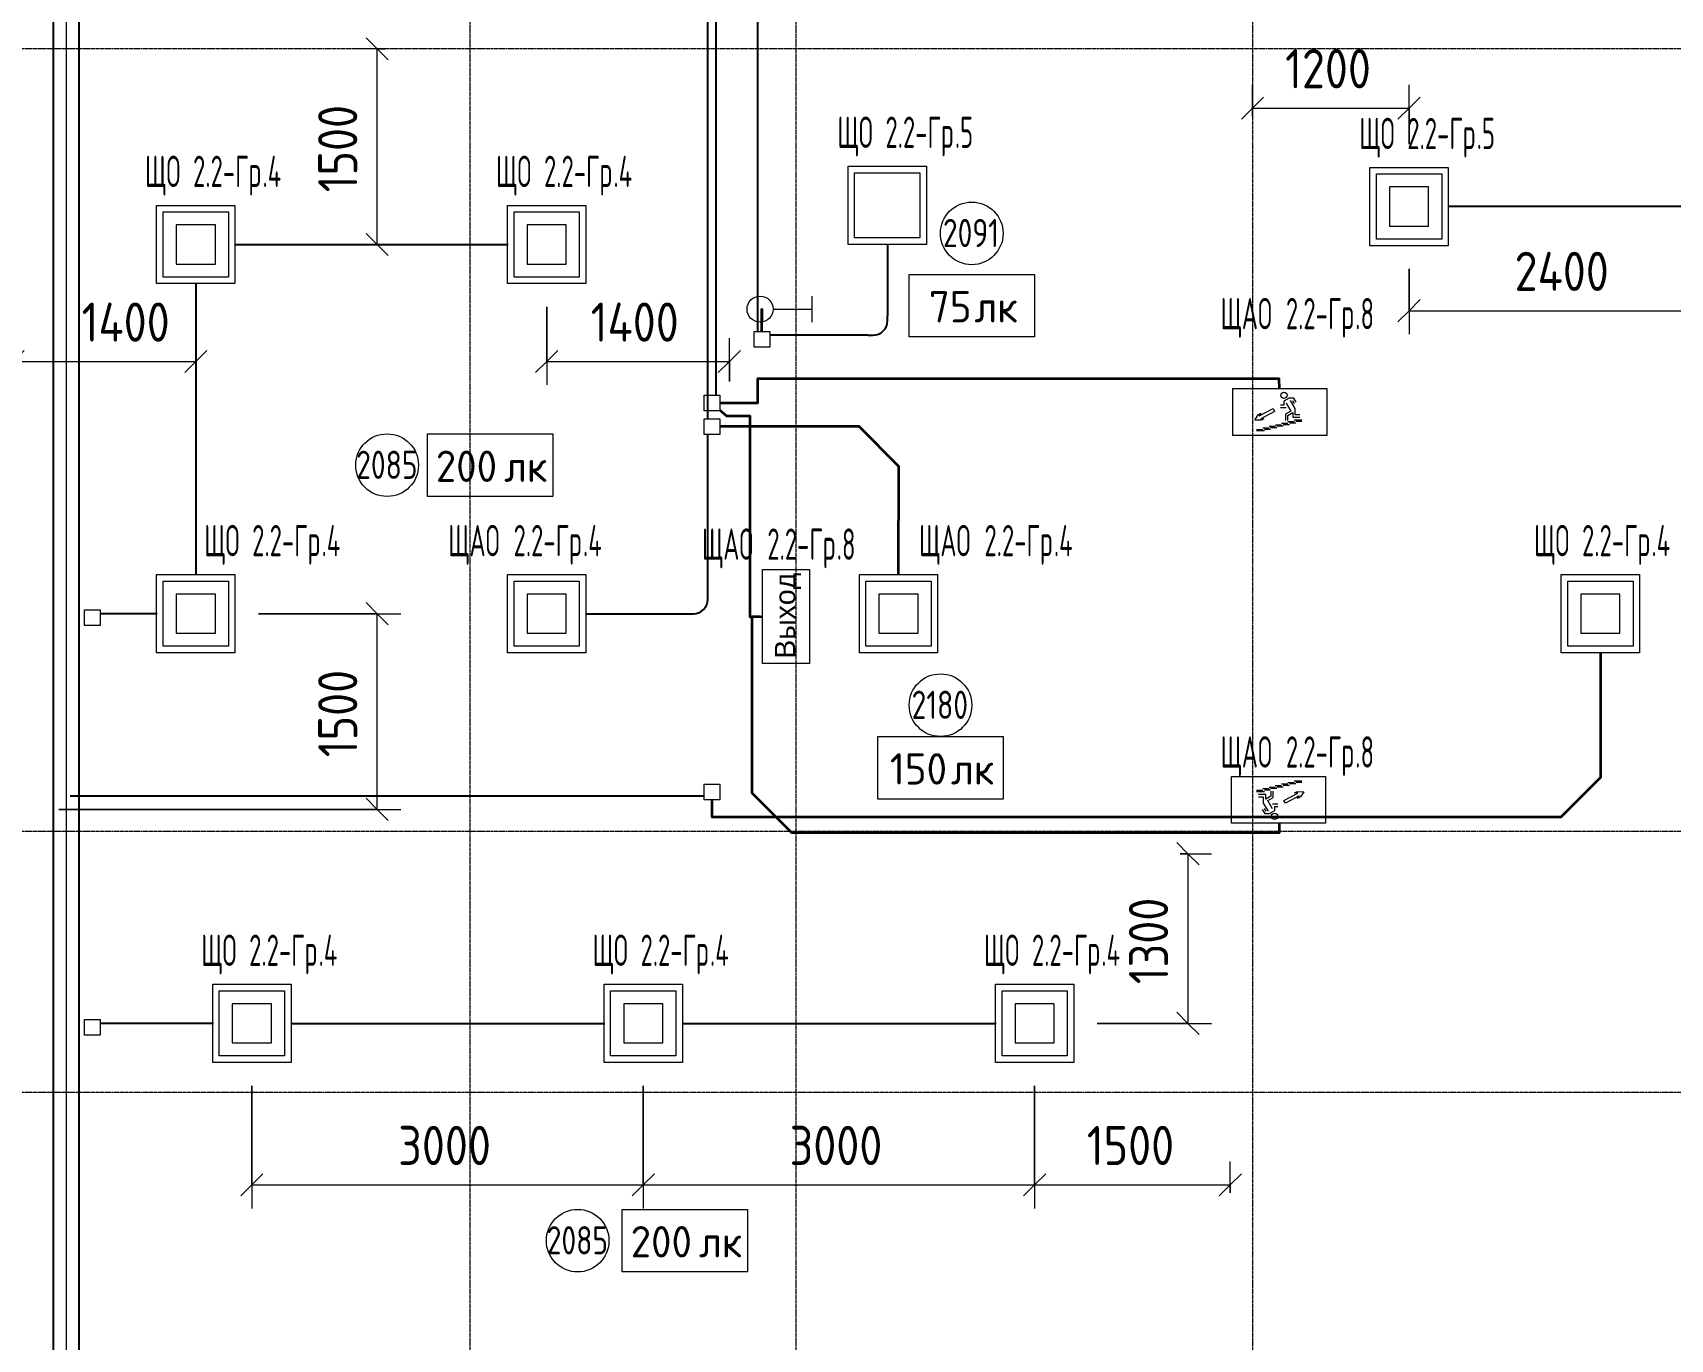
# Model space of a CAD drawing. Header units: millimetres. Extents: x -4730 to 98194, y -4296 to 93388.
# Drawn here: x 45150 to 57702, y 33109 to 43123 of the extents above; entities that cross this region are included whole.
import ezdxf

# ---------------------------------------------------------------- set-up
doc = ezdxf.new("R2010")
doc.units = ezdxf.units.MM
doc.linetypes.add('Линия сетки', pattern=[22.225, 12.7, -3.175, 3.175, -3.175])
for name, color, linetype, lineweight, true_color in [('Кабельные лотки', 5, 'Continuous', 25, 0x0000ff), ('Короба', 7, 'Continuous', 25, 0x008000), ('Соединительные детали коробов', 7, 'Continuous', 25, 0x008000), ('Типовые аннотации', 5, 'Continuous', 18, 0x0000ff)]:
    doc.layers.add(name, color=color, linetype=linetype, lineweight=lineweight, true_color=true_color)
for name, color, linetype, lineweight in [('Марки помещений', 7, 'Continuous', 9), ('Марки силовых электроприборов', 7, 'Continuous', 9), ('Осевая линия', 7, 'Continuous', 18), ('Оси', 7, 'Continuous', 9), ('Провода', 7, 'Continuous', 35), ('Размеры', 7, 'Continuous', 9), ('Размеры-120', 7, 'Continuous', 9)]:
    doc.layers.add(name, color=color, linetype=linetype, lineweight=lineweight)
doc.styles.add('Arial', font='arial.ttf', dxfattribs={"height": 156})
doc.styles.add('GOST Common', font='GOST_Common.ttf', dxfattribs={"width": 0.6, "height": 240})
doc.styles.add('GOST Common_2', font='GOST_Common.ttf', dxfattribs={"height": 240})
doc.styles.add('GOST Common_3', font='GOST_Common.ttf', dxfattribs={"width": 0.9, "height": 300})
doc.styles.add('GOST Common_4', font='GOST_Common.ttf', dxfattribs={"width": 0.8, "height": 216})
doc.dimstyles.new('ADSK_Проверочный', dxfattribs={"dimscale": 304.8, "dimtxt": 301.714499, "dimasz": 0.556693, "dimexe": 0.590551, "dimexo": 0.590551, "dimgap": 0.19685, "dimtad": 1, "dimdec": 3, "dimrnd": 0.001, "dimdsep": 46, "dimtxsty": 'GOST Common_3', "dimblk1": 'OBLIQUE', "dimblk2": 'OBLIQUE', "dimsah": 1, "dimcen": 0.09, "dimazin": 0, "dimtfac": 1, "dimtdec": 4, "dimtix": 1, "dimtmove": 0, "dimatfit": 3, "dimfxl": 1, "dimtvp": 1, "dimtolj": 1, "dimtzin": 0, "dimarcsym": 2})
doc.dimstyles.new('ADSK_Проверочный_1', dxfattribs={"dimscale": 304.8, "dimtxt": 301.714499, "dimasz": 0.556693, "dimexe": 0.590551, "dimexo": 0.590551, "dimgap": 0.19685, "dimtad": 1, "dimdec": 3, "dimrnd": 0.001, "dimdsep": 46, "dimtxsty": 'GOST Common_3', "dimblk1": 'OBLIQUE', "dimblk2": 'OBLIQUE', "dimsah": 1, "dimcen": 0.09, "dimazin": 0, "dimtfac": 1, "dimtdec": 4, "dimtix": 1, "dimtmove": 2, "dimatfit": 3, "dimfxl": 1, "dimtvp": 1, "dimtolj": 1, "dimtzin": 0, "dimarcsym": 2})

# ---------------------------------------------------------------- blocks, each defined once
blk = doc.blocks.new('M_Короб_ отвод - Плоский торец - ПВХ - Стандартная-2386742-2-й этаж')
at = {"layer": 'Соединительные детали коробов'}
for p, q in [((0, 111.95), (0, 150.05)), ((-150.05, 0), (-111.95, 0))]:
    blk.add_line(p, q, dxfattribs=at)
blk.add_arc((-111.95, 111.95), 111.95, 270, 0, dxfattribs=at)
blk = doc.blocks.new('DIMBLOCK136-2-й этаж')
at = {"layer": 'Размеры-120'}
for p, q in [((46400, 41023), (46400, 40423)), ((46400, 40603), (46400, 41023)), ((45000, 40543), (45000, 40783)), ((45000, 40603), (45085, 40688)), ((46400, 40603), (46485, 40688)), ((45000, 40603), (44915, 40518)), ((45000, 40603), (46400, 40603)), ((45000, 40603), (45000, 40543)), ((46400, 40603), (46315, 40518))]:
    blk.add_line(p, q, dxfattribs=at)
at = {"layer": 'Размеры-120', "color": 0, "insert": (45525, 41055), "char_height": 300, "width": 871.39, "attachment_point": 1, "line_spacing_factor": 1.022761, "style": 'GOST Common_3'}
blk.add_mtext('1400', dxfattribs=at)
blk = doc.blocks.new('_Oblique')
at = {"color": 0, "linetype": 'ByBlock', "lineweight": -2}
blk.add_line((-0.5, -0.5), (0.5, 0.5), dxfattribs=at)
blk = doc.blocks.new('DIMBLOCK137-2-й этаж')
at = {"layer": 'Размеры-120'}
for p, q in [((49090, 41023), (49090, 40423)), ((49090, 40603), (49090, 41023)), ((49090, 40603), (49175, 40688)), ((50490, 40450), (50490, 40783)), ((50490, 40603), (50575, 40688)), ((49090, 40603), (49005, 40518)), ((49090, 40603), (50490, 40603)), ((50490, 40603), (50405, 40518)), ((50490, 40603), (50490, 40450))]:
    blk.add_line(p, q, dxfattribs=at)
at = {"layer": 'Размеры-120', "color": 0, "insert": (49427, 41055), "char_height": 300, "width": 871.39, "attachment_point": 1, "line_spacing_factor": 1.022761, "style": 'GOST Common_3'}
blk.add_mtext('1400', dxfattribs=at)
blk = doc.blocks.new('DIMBLOCK138-2-й этаж')
at = {"layer": 'Размеры-120'}
for p, q in [((47791, 43000), (47706, 43085)), ((47851, 43000), (47611, 43000)), ((47791, 41500), (47791, 43000)), ((47791, 43000), (47875, 42915)), ((47791, 43000), (47851, 43000)), ((47791, 41500), (47706, 41585)), ((46880, 41500), (47971, 41500)), ((47791, 41500), (46880, 41500)), ((47791, 41500), (47875, 41415))]:
    blk.add_line(p, q, dxfattribs=at)
at = {"layer": 'Размеры-120', "color": 0, "insert": (47338, 41900), "char_height": 300, "width": 840.71, "attachment_point": 1, "rotation": 90, "line_spacing_factor": 1.022761, "style": 'GOST Common_3'}
blk.add_mtext('1500', dxfattribs=at)
blk = doc.blocks.new('DIMBLOCK139-2-й этаж')
at = {"layer": 'Размеры-120'}
for p, q in [((46880, 38670), (47971, 38670)), ((47791, 38670), (46880, 38670)), ((47791, 38670), (47706, 38755)), ((47791, 37170), (47791, 38670)), ((47791, 38670), (47875, 38585)), ((45350, 37170), (47971, 37170)), ((47791, 37170), (45350, 37170)), ((47791, 37170), (47706, 37255)), ((47791, 37170), (47875, 37085))]:
    blk.add_line(p, q, dxfattribs=at)
at = {"layer": 'Размеры-120', "color": 0, "insert": (47338, 37570), "char_height": 300, "width": 840.71, "attachment_point": 1, "rotation": 90, "line_spacing_factor": 1.022761, "style": 'GOST Common_3'}
blk.add_mtext('1500', dxfattribs=at)
blk = doc.blocks.new('DIMBLOCK140-2-й этаж')
at = {"layer": 'Размеры-120'}
for p, q in [((52830, 35052), (52830, 34112)), ((52830, 34292), (52830, 35052)), ((54330, 34232), (54330, 34472)), ((52830, 34292), (52745, 34207)), ((52830, 34292), (52915, 34377)), ((52830, 34292), (54330, 34292)), ((54330, 34292), (54245, 34207)), ((54330, 34292), (54415, 34377)), ((54330, 34292), (54330, 34232))]:
    blk.add_line(p, q, dxfattribs=at)
at = {"layer": 'Размеры-120', "color": 0, "insert": (53230, 34744), "char_height": 300, "width": 840.71, "attachment_point": 1, "line_spacing_factor": 1.022761, "style": 'GOST Common_3'}
blk.add_mtext('1500', dxfattribs=at)
blk = doc.blocks.new('DIMBLOCK141-2-й этаж')
at = {"layer": 'Размеры-120'}
for p, q in [((49830, 35052), (49830, 34112)), ((49830, 34292), (49830, 35052)), ((52830, 35052), (52830, 34112)), ((52830, 34292), (52830, 35052)), ((49830, 34292), (49745, 34207)), ((49830, 34292), (49915, 34377)), ((49830, 34292), (52830, 34292)), ((52830, 34292), (52745, 34207)), ((52830, 34292), (52915, 34377))]:
    blk.add_line(p, q, dxfattribs=at)
at = {"layer": 'Размеры-120', "color": 0, "insert": (50952, 34744), "char_height": 300, "width": 908.21, "attachment_point": 1, "line_spacing_factor": 1.022761, "style": 'GOST Common_3'}
blk.add_mtext('3000', dxfattribs=at)
blk = doc.blocks.new('DIMBLOCK142-2-й этаж')
at = {"layer": 'Размеры-120'}
for p, q in [((46830, 35052), (46830, 34112)), ((46830, 34292), (46830, 35052)), ((49830, 35052), (49830, 34112)), ((49830, 34292), (49830, 35052)), ((46830, 34292), (46745, 34207)), ((46830, 34292), (46915, 34377)), ((46830, 34292), (49830, 34292)), ((49830, 34292), (49745, 34207)), ((49830, 34292), (49915, 34377))]:
    blk.add_line(p, q, dxfattribs=at)
at = {"layer": 'Размеры-120', "color": 0, "insert": (47952, 34744), "char_height": 300, "width": 908.21, "attachment_point": 1, "line_spacing_factor": 1.022761, "style": 'GOST Common_3'}
blk.add_mtext('3000', dxfattribs=at)
blk = doc.blocks.new('DIMBLOCK143-2-й этаж')
at = {"layer": 'Размеры-120'}
for p, q in [((54005, 36830), (53920, 36915)), ((53945, 36830), (54185, 36830)), ((54005, 36830), (53945, 36830)), ((54005, 36830), (54005, 35530)), ((54005, 36830), (54090, 36745)), ((53310, 35530), (54185, 35530)), ((54005, 35530), (53310, 35530)), ((54005, 35530), (53920, 35615)), ((54005, 35530), (54090, 35445))]:
    blk.add_line(p, q, dxfattribs=at)
at = {"layer": 'Размеры-120', "color": 0, "insert": (53553, 35830), "char_height": 300, "width": 840.71, "attachment_point": 1, "rotation": 90, "line_spacing_factor": 1.022761, "style": 'GOST Common_3'}
blk.add_mtext('1300', dxfattribs=at)
blk = doc.blocks.new('DIMBLOCK153-2-й этаж')
at = {"layer": 'Размеры-120'}
for p, q in [((54500, 42484), (54500, 42724)), ((55700, 42268), (55700, 42724)), ((54500, 42544), (54585, 42629)), ((55700, 42544), (55785, 42629)), ((54500, 42544), (54415, 42460)), ((54500, 42544), (55700, 42544)), ((54500, 42544), (54500, 42484)), ((55700, 42544), (55615, 42460)), ((55700, 42544), (55700, 42268))]:
    blk.add_line(p, q, dxfattribs=at)
at = {"layer": 'Размеры-120', "color": 0, "insert": (54750, 42997), "char_height": 300, "width": 840.71, "attachment_point": 1, "line_spacing_factor": 1.022761, "style": 'GOST Common_3'}
blk.add_mtext('1200', dxfattribs=at)
blk = doc.blocks.new('DIMBLOCK155-2-й этаж')
at = {"layer": 'Размеры-120'}
for p, q in [((55700, 41313), (55700, 40812)), ((55700, 40992), (55700, 41313)), ((58100, 41313), (58100, 40812)), ((58100, 40992), (58100, 41313)), ((55700, 40992), (55785, 41077)), ((58100, 40992), (58185, 41077)), ((55700, 40992), (55615, 40907)), ((55700, 40992), (58100, 40992)), ((58100, 40992), (58015, 40907))]:
    blk.add_line(p, q, dxfattribs=at)
at = {"layer": 'Размеры-120', "color": 0, "insert": (56509, 41444), "char_height": 300, "width": 938.89, "attachment_point": 1, "line_spacing_factor": 1.022761, "style": 'GOST Common_3'}
blk.add_mtext('2400', dxfattribs=at)
blk = doc.blocks.new('ADSK_Марка_Помещение_1_ГОСТ21-501-2011 - Номер-85995-2-й этаж')
at = {"layer": 'Марки помещений'}
blk.add_circle((0, 0), 2, dxfattribs=at)
blk = doc.blocks.new('Морка помещения_освещённость_ - Морка помещения_освещённость_-1484368-2-й этаж')
at = {"layer": 'Марки помещений', "color": 190, "true_color": 0x8000ff}
for p, q in [((-4, 0), (-4, 4)), ((-4, 4), (4, 4)), ((4, 4), (4, 0)), ((4, 0), (-4, 0))]:
    blk.add_line(p, q, dxfattribs=at)

msp = doc.modelspace()

# ---------------------------------------------------------------- linework, layer by layer
at = {"layer": 'Кабельные лотки'}
for p, q in [((45305.7526, 43348.1437), (45305.7526, 28013.1437)), ((45505.7526, 28013.1437), (45505.7526, 43348.1437))]:
    msp.add_line(p, q, dxfattribs=at)
at = {"layer": 'Короба'}
for p, q in [((50325.7915, 40163.9776), (50325.7915, 43572.5442)), ((50388.7915, 40343.9776), (50388.7915, 43572.5442)), ((50707.5016, 40832.5442), (50707.5016, 43572.5442)), ((57804.764, 41790.6066), (55999.764, 41790.6066)), ((46699.764, 41500), (48794.7639, 41500)), ((51702.264, 41502.5), (51702.264, 40954.0942)), ((46402.264, 38967.5), (46402.264, 41202.5)), ((51552.214, 40804.0442), (50799.0016, 40804.0442)), ((50325.7915, 38820.05), (50325.7915, 40043.9776)), ((46104.764, 38670), (45667.2247, 38670)), ((49389.7639, 38670), (50175.7415, 38670)), ((50297.2915, 37272.4776), (45437.2915, 37272.4776)), ((46534.764, 35529.9999), (45667.2247, 35529.9999)), ((47129.764, 35529.9999), (49534.764, 35529.9999)), ((50129.764, 35529.9999), (52534.764, 35529.9999))]:
    msp.add_line(p, q, dxfattribs=at)
at = {"layer": 'Осевая линия'}
msp.add_line((45405.7526, 43348.1437), (45405.7526, 28013.1437), dxfattribs=at)
at = {"layer": 'Оси', "linetype": 'Линия сетки'}
for p, q in [((48500, 93388.3703), (48500, -3096.3487)), ((51000, 93388.3703), (51000, -3096.3487)), ((54500, 93388.3703), (54500, -3096.3487)), ((98194.2682, 43000), (-3530.0173, 43000)), ((98194.2682, 37000), (-3530.0173, 37000)), ((98194.2682, 35000), (-3530.0173, 35000))]:
    msp.add_line(p, q, dxfattribs=at)
at = {"layer": 'Провода', "flags": 128}
for points in [[(50739.0003, 40832.5442), (50738.9967, 41004.4958), (50738.9967, 40905.3914)], [(54706.4514, 40396.7452), (54705, 40470), (50705, 40470), (50705, 40283.9796), (50417.2915, 40283.9779)], [(50743.2548, 38644.7643), (50650, 38643.0518), (50650, 40183.0518), (50470, 40183.0518), (50417.2915, 40230.2501)], [(51787.1309, 38970), (51788.44, 39799.18), (51484.1212, 40103.9792), (50417.2915, 40103.9776)], [(54703.5485, 37063.2548), (54705, 36990), (50969.8, 36990), (50665, 37294.8), (50665, 38647.8523), (50725.8253, 38647.8523)], [(57167.0926, 38370), (57168.4789, 37414.7997), (56864.1212, 37110), (50357.2866, 37110), (50357.29, 37243.9776)]]:
    msp.add_lwpolyline(points, dxfattribs=at)
at = {"layer": 'Типовые аннотации'}
for p, q in [((51400, 42100), (52000, 42100)), ((51400, 41500), (51400, 42100)), ((51450, 42050), (51950, 42050)), ((51450, 41550), (51450, 42050)), ((51950, 42050), (51950, 41550)), ((52000, 42100), (52000, 41500)), ((55400, 42090.6066), (56000, 42090.6066)), ((55400, 41490.6066), (55400, 42090.6066)), ((56000, 42090.6066), (56000, 41490.6066)), ((55450, 42040.6066), (55950, 42040.6066)), ((55450, 41540.6066), (55450, 42040.6066)), ((55550, 41940.6066), (55550, 41640.6066)), ((55850, 41940.6066), (55550, 41940.6066)), ((55850, 41640.6066), (55850, 41940.6066)), ((55950, 42040.6066), (55950, 41540.6066)), ((46100, 41800), (46700, 41800)), ((46100, 41200), (46100, 41800)), ((46700, 41800), (46700, 41200)), ((48789.9999, 41800), (49389.9999, 41800)), ((48789.9999, 41200), (48789.9999, 41800)), ((49389.9999, 41800), (49389.9999, 41200)), ((46150, 41750), (46650, 41750)), ((46150, 41250), (46150, 41750)), ((46650, 41750), (46650, 41250)), ((48839.9999, 41750), (49339.9999, 41750)), ((48839.9999, 41250), (48839.9999, 41750)), ((49339.9999, 41750), (49339.9999, 41250)), ((46250, 41650), (46250, 41350)), ((46550, 41650), (46250, 41650)), ((46550, 41350), (46550, 41650)), ((48939.9999, 41650), (48939.9999, 41350)), ((49239.9999, 41650), (48939.9999, 41650)), ((49239.9999, 41350), (49239.9999, 41650)), ((51950, 41550), (51450, 41550)), ((55550, 41640.6066), (55850, 41640.6066)), ((52000, 41500), (51400, 41500)), ((56000, 41490.6066), (55400, 41490.6066)), ((55950, 41540.6066), (55450, 41540.6066)), ((46250, 41350), (46550, 41350)), ((48939.9999, 41350), (49239.9999, 41350)), ((46700, 41200), (46100, 41200)), ((46650, 41250), (46150, 41250)), ((49389.9999, 41200), (48789.9999, 41200)), ((49339.9999, 41250), (48839.9999, 41250)), ((51125.6433, 40904.4958), (51125.6433, 41104.4958)), ((50825.6433, 41004.4958), (51125.6433, 41004.4958)), ((46100, 38970), (46700, 38970)), ((46100, 38370), (46100, 38970)), ((46150, 38920), (46650, 38920)), ((46150, 38420), (46150, 38920)), ((46650, 38920), (46650, 38420)), ((46700, 38970), (46700, 38370)), ((56866.6572, 38970), (57466.6572, 38970)), ((56866.6572, 38370), (56866.6572, 38970)), ((56916.6572, 38920), (57416.6572, 38920)), ((56916.6572, 38420), (56916.6572, 38920)), ((57416.6572, 38920), (57416.6572, 38420)), ((57466.6572, 38970), (57466.6572, 38370)), ((46250, 38820), (46250, 38520)), ((46550, 38820), (46250, 38820)), ((46550, 38520), (46550, 38820)), ((57016.6572, 38820), (57016.6572, 38520)), ((57316.6572, 38820), (57016.6572, 38820)), ((57316.6572, 38520), (57316.6572, 38820)), ((46650, 38420), (46150, 38420)), ((46250, 38520), (46550, 38520)), ((57416.6572, 38420), (56916.6572, 38420)), ((57016.6572, 38520), (57316.6572, 38520)), ((46700, 38370), (46100, 38370)), ((57466.6572, 38370), (56866.6572, 38370)), ((46530.0001, 35829.9999), (47130.0001, 35829.9999)), ((46530.0001, 35229.9999), (46530.0001, 35829.9999)), ((46580.0001, 35779.9999), (47080.0001, 35779.9999)), ((46580.0001, 35279.9999), (46580.0001, 35779.9999)), ((47080.0001, 35779.9999), (47080.0001, 35279.9999)), ((47130.0001, 35829.9999), (47130.0001, 35229.9999)), ((49530.0001, 35829.9999), (50130.0001, 35829.9999)), ((49530.0001, 35229.9999), (49530.0001, 35829.9999)), ((49580.0001, 35779.9999), (50080.0001, 35779.9999)), ((49580.0001, 35279.9999), (49580.0001, 35779.9999)), ((50080.0001, 35779.9999), (50080.0001, 35279.9999)), ((50130.0001, 35829.9999), (50130.0001, 35229.9999)), ((52530.0001, 35829.9999), (53130.0001, 35829.9999)), ((52530.0001, 35229.9999), (52530.0001, 35829.9999)), ((52580.0001, 35779.9999), (53080.0001, 35779.9999)), ((52580.0001, 35279.9999), (52580.0001, 35779.9999)), ((53080.0001, 35779.9999), (53080.0001, 35279.9999)), ((53130.0001, 35829.9999), (53130.0001, 35229.9999)), ((46680.0001, 35679.9999), (46680.0001, 35379.9999)), ((46980.0001, 35679.9999), (46680.0001, 35679.9999)), ((46980.0001, 35379.9999), (46980.0001, 35679.9999)), ((49680.0001, 35679.9999), (49680.0001, 35379.9999)), ((49980.0001, 35679.9999), (49680.0001, 35679.9999)), ((49980.0001, 35379.9999), (49980.0001, 35679.9999)), ((52680.0001, 35679.9999), (52680.0001, 35379.9999)), ((52980.0001, 35679.9999), (52680.0001, 35679.9999)), ((52980.0001, 35379.9999), (52980.0001, 35679.9999)), ((47080.0001, 35279.9999), (46580.0001, 35279.9999)), ((46680.0001, 35379.9999), (46980.0001, 35379.9999)), ((50080.0001, 35279.9999), (49580.0001, 35279.9999)), ((49680.0001, 35379.9999), (49980.0001, 35379.9999)), ((53080.0001, 35279.9999), (52580.0001, 35279.9999)), ((52680.0001, 35379.9999), (52980.0001, 35379.9999)), ((47130.0001, 35229.9999), (46530.0001, 35229.9999)), ((50130.0001, 35229.9999), (49530.0001, 35229.9999)), ((53130.0001, 35229.9999), (52530.0001, 35229.9999))]:
    msp.add_line(p, q, dxfattribs=at)
at = {"layer": 'Типовые аннотации', "color": 16, "true_color": 0x800000}
for p, q in [((50679.0016, 40832.5442), (50799.0016, 40832.5442)), ((50679.0016, 40712.5442), (50679.0016, 40832.5442)), ((50799.0016, 40832.5442), (50799.0016, 40712.5442)), ((50799.0016, 40712.5442), (50679.0016, 40712.5442)), ((45547.2247, 38698.5), (45667.2247, 38698.5)), ((45547.2247, 38578.5), (45547.2247, 38698.5)), ((45667.2247, 38698.5), (45667.2247, 38578.5)), ((45667.2247, 38578.5), (45547.2247, 38578.5)), ((50297.2915, 37363.9776), (50417.2915, 37363.9776)), ((50297.2915, 37243.9776), (50297.2915, 37363.9776)), ((50417.2915, 37363.9776), (50417.2915, 37243.9776)), ((50417.2915, 37243.9776), (50297.2915, 37243.9776)), ((45547.2247, 35558.4999), (45667.2247, 35558.4999)), ((45547.2247, 35438.4999), (45547.2247, 35558.4999)), ((45667.2247, 35558.4999), (45667.2247, 35438.4999)), ((45667.2247, 35438.4999), (45547.2247, 35438.4999))]:
    msp.add_line(p, q, dxfattribs=at)
at = {"layer": 'Типовые аннотации', "color": 1, "true_color": 0xff0000}
for p, q in [((50297.2915, 40343.9776), (50417.2915, 40343.9776)), ((50297.2915, 40223.9776), (50297.2915, 40343.9776)), ((50417.2915, 40343.9776), (50417.2915, 40223.9776)), ((50417.2915, 40223.9776), (50297.2915, 40223.9776)), ((50297.2915, 40163.9776), (50417.2915, 40163.9776)), ((50297.2915, 40043.9776), (50297.2915, 40163.9776)), ((50417.2915, 40043.9776), (50297.2915, 40043.9776)), ((50417.2915, 40163.9776), (50417.2915, 40043.9776)), ((48789.9999, 38970), (49389.9999, 38970)), ((48789.9999, 38370), (48789.9999, 38970)), ((48839.9999, 38920), (49339.9999, 38920)), ((48839.9999, 38420), (48839.9999, 38920)), ((49339.9999, 38920), (49339.9999, 38420)), ((49389.9999, 38970), (49389.9999, 38370)), ((51486.6572, 38970), (52086.6572, 38970)), ((51486.6572, 38370), (51486.6572, 38970)), ((51536.6572, 38920), (52036.6572, 38920)), ((51536.6572, 38420), (51536.6572, 38920)), ((52036.6572, 38920), (52036.6572, 38420)), ((52086.6572, 38970), (52086.6572, 38370)), ((48939.9999, 38820), (48939.9999, 38520)), ((49239.9999, 38820), (48939.9999, 38820)), ((49239.9999, 38520), (49239.9999, 38820)), ((51636.6572, 38820), (51636.6572, 38520)), ((51936.6572, 38820), (51636.6572, 38820)), ((51936.6572, 38520), (51936.6572, 38820)), ((49339.9999, 38420), (48839.9999, 38420)), ((48939.9999, 38520), (49239.9999, 38520)), ((52036.6572, 38420), (51536.6572, 38420)), ((51636.6572, 38520), (51936.6572, 38520)), ((49389.9999, 38370), (48789.9999, 38370)), ((52086.6572, 38370), (51486.6572, 38370))]:
    msp.add_line(p, q, dxfattribs=at)
at = {"layer": 'Типовые аннотации', "color": 96, "true_color": 0x008000}
for p, q in [((54350.0179, 40036.7452), (54350.0179, 40396.7452)), ((54350.0179, 40396.7452), (55070.0179, 40396.7452)), ((54780.7483, 40322.3891), (54739.1791, 40298.3891)), ((54739.1791, 40298.3891), (54739.1791, 40268.3891)), ((54816.7483, 40322.3891), (54780.7483, 40322.3891)), ((54827.1406, 40242.0353), (54791.1406, 40304.3891)), ((54806.356, 40304.3891), (54819.1599, 40282.2122)), ((54834.7483, 40291.2122), (54816.7483, 40322.3891)), ((55070.0179, 40396.7452), (55070.0179, 40036.7452)), ((54517.7011, 40154.4355), (54543.2593, 40195.0653)), ((54543.2593, 40195.0653), (54564.4837, 40206.269)), ((54551.7047, 40185.9541), (54657.827, 40241.9725)), ((54564.4837, 40206.269), (54551.7047, 40185.9541)), ((54669.0306, 40220.748), (54562.9084, 40164.7296)), ((54657.827, 40241.9725), (54669.0306, 40220.748)), ((54739.1791, 40268.3891), (54715.1791, 40268.3891)), ((54715.1791, 40250.3891), (54757.1791, 40250.3891)), ((54793.1791, 40222.4276), (54751.6099, 40198.4276)), ((54751.6099, 40198.4276), (54751.6099, 40150.4276)), ((54757.1791, 40284.7814), (54793.1791, 40222.4276)), ((54769.6099, 40188.0353), (54809.1406, 40210.8584)), ((54769.6099, 40150.4276), (54769.6099, 40188.0353)), ((54809.1406, 40210.8584), (54809.1406, 40176.0353)), ((54809.1406, 40176.0353), (54863.1406, 40176.0353)), ((54827.1406, 40194.0353), (54827.1406, 40242.0353)), ((54863.1406, 40194.0353), (54827.1406, 40194.0353)), ((54565.6667, 40152.6164), (54517.7011, 40154.4355)), ((54531.1175, 40082.7205), (54579.1175, 40082.7205)), ((54591.1175, 40070.7205), (54531.1175, 40070.7205)), ((54562.9084, 40164.7296), (54586.8911, 40163.82)), ((54586.8911, 40163.82), (54565.6667, 40152.6164)), ((54579.1175, 40094.7205), (54627.1175, 40094.7205)), ((54639.1175, 40082.7205), (54591.1175, 40082.7205)), ((54627.1175, 40106.7205), (54675.1175, 40106.7205)), ((54687.1175, 40094.7205), (54639.1175, 40094.7205)), ((54675.1175, 40118.7205), (54723.1175, 40118.7205)), ((54735.1175, 40106.7205), (54687.1175, 40106.7205)), ((54723.1175, 40130.7205), (54771.1175, 40130.7205)), ((54783.1175, 40118.7205), (54735.1175, 40118.7205)), ((54771.1175, 40142.7205), (54819.1175, 40142.7205)), ((54831.1175, 40130.7205), (54783.1175, 40130.7205)), ((54819.1175, 40154.7205), (54879.1175, 40154.7205)), ((54879.1175, 40142.7205), (54831.1175, 40142.7205)), ((55070.0179, 40036.7452), (54350.0179, 40036.7452)), ((50743.2548, 38288.0697), (50743.2548, 39008.0697)), ((50743.2548, 39008.0697), (51103.2548, 39008.0697)), ((51103.2548, 39008.0697), (51103.2548, 38288.0697)), ((51103.2548, 38288.0697), (50743.2548, 38288.0697)), ((54339.9821, 37063.2548), (54339.9821, 37423.2548)), ((54339.9821, 37423.2548), (55059.9821, 37423.2548)), ((55059.9821, 37423.2548), (55059.9821, 37063.2548)), ((54530.8825, 37317.2795), (54578.8825, 37317.2795)), ((54590.8825, 37305.2795), (54530.8825, 37305.2795)), ((54600.8594, 37283.9647), (54546.8594, 37283.9647)), ((54578.8825, 37329.2795), (54626.8825, 37329.2795)), ((54638.8825, 37317.2795), (54590.8825, 37317.2795)), ((54600.8594, 37249.1416), (54600.8594, 37283.9647)), ((54626.8825, 37341.2795), (54674.8825, 37341.2795)), ((54686.8825, 37329.2795), (54638.8825, 37329.2795)), ((54640.3901, 37309.5724), (54640.3901, 37271.9647)), ((54658.3901, 37261.5724), (54658.3901, 37309.5724)), ((54674.8825, 37353.2795), (54722.8825, 37353.2795)), ((54734.8825, 37341.2795), (54686.8825, 37341.2795)), ((54722.8825, 37365.2795), (54770.8825, 37365.2795)), ((54782.8825, 37353.2795), (54734.8825, 37353.2795)), ((54740.9694, 37239.252), (54847.0916, 37295.2704)), ((54770.8825, 37377.2795), (54818.8825, 37377.2795)), ((54830.8825, 37365.2795), (54782.8825, 37365.2795)), ((54818.8825, 37389.2795), (54878.8825, 37389.2795)), ((54823.1089, 37296.18), (54844.3333, 37307.3836)), ((54847.0916, 37295.2704), (54823.1089, 37296.18)), ((54878.8825, 37377.2795), (54830.8825, 37377.2795)), ((54844.3333, 37307.3836), (54892.2988, 37305.5645)), ((54892.2988, 37305.5645), (54866.7407, 37264.9347)), ((54546.8594, 37265.9647), (54582.8594, 37265.9647)), ((54575.2517, 37168.7878), (54593.2517, 37137.6109)), ((54582.8594, 37265.9647), (54582.8594, 37217.9647)), ((54582.8594, 37217.9647), (54618.8594, 37155.6109)), ((54603.644, 37155.6109), (54590.8401, 37177.7878)), ((54640.3901, 37271.9647), (54600.8594, 37249.1416)), ((54616.8209, 37237.5724), (54658.3901, 37261.5724)), ((54652.8209, 37175.2186), (54616.8209, 37237.5724)), ((54629.2517, 37137.6109), (54670.8209, 37161.6109)), ((54694.8209, 37209.6109), (54652.8209, 37209.6109)), ((54670.8209, 37161.6109), (54670.8209, 37191.6109)), ((54670.8209, 37191.6109), (54694.8209, 37191.6109)), ((54752.173, 37218.0275), (54740.9694, 37239.252)), ((54858.2953, 37274.046), (54752.173, 37218.0275)), ((54845.5162, 37253.7311), (54858.2953, 37274.046)), ((54866.7407, 37264.9347), (54845.5162, 37253.7311)), ((55059.9821, 37063.2548), (54339.9821, 37063.2548)), ((54593.2517, 37137.6109), (54629.2517, 37137.6109))]:
    msp.add_line(p, q, dxfattribs=at)
at = {"layer": 'Типовые аннотации'}
msp.add_circle((50725.6433, 41004.4958), 100, dxfattribs=at)
at = {"layer": 'Типовые аннотации', "color": 96, "true_color": 0x008000}
for centre in [(54741.1818, 40342.9204), (54668.8182, 37117.0797)]:
    msp.add_circle(centre, 24, dxfattribs=at)

# ---------------------------------------------------------------- block references
at = {"layer": 'Марки помещений', "xscale": 120, "yscale": 120, "zscale": 120}
for p in [(52348.2854, 41584.9724), (47866.7914, 39808.3803), (52108.2854, 37968.7162), (49327.2441, 33864.247)]:
    msp.add_blockref('ADSK_Марка_Помещение_1_ГОСТ21-501-2011 - Номер-85995-2-й этаж', p, dxfattribs=at)
at = {"layer": 'Марки помещений', "color": 190, "true_color": 0x8000ff, "xscale": 120, "yscale": 120, "zscale": 120}
for p in [(52348.2854, 40790.9488), (48655.8227, 39568.3803), (52108.2854, 37248.7162), (50149.3118, 33624.247)]:
    msp.add_blockref('Морка помещения_освещённость_ - Морка помещения_освещённость_-1484368-2-й этаж', p, dxfattribs=at)
at = {"layer": 'Соединительные детали коробов'}
for p in [(51702.264, 40804.0442), (50325.7915, 38670)]:
    msp.add_blockref('M_Короб_ отвод - Плоский торец - ПВХ - Стандартная-2386742-2-й этаж', p, dxfattribs=at)

# ---------------------------------------------------------------- texts
at = {"layer": 'Марки помещений', "char_height": 216, "attachment_point": 1, "style": 'GOST Common_4'}
for s, insert, width in [('2091', (52127.1694, 41695.7596), 546.4302), ('2085', (47629.8355, 39919.1675), 584.9112), ('2180', (51887.1694, 38079.5034), 546.4302), ('2085', (49090.2881, 33975.0342), 584.9112)]:
    msp.add_mtext(s, dxfattribs=dict(at, insert=insert, width=width))
at = {"layer": 'Марки помещений', "color": 190, "true_color": 0x8000ff, "char_height": 240, "attachment_point": 1, "style": 'GOST Common_2'}
for s, insert, width in [('75', (52019.8015, 41142.6608), 423.291), ('лк', (52369.0515, 41142.6608), 413.67075), ('200', (48239.7388, 39920.0923), 634.9365), ('лк', (48763.6138, 39920.0923), 413.67075), ('150', (51720.4015, 37600.4281), 567.59475), ('лк', (52188.714, 37600.4281), 413.67075), ('200', (49733.2279, 33975.9589), 634.9365), ('лк', (50257.1029, 33975.9589), 413.67075)]:
    msp.add_mtext(s, dxfattribs=dict(at, insert=insert, width=width))
at = {"layer": 'Марки силовых электроприборов', "char_height": 240, "attachment_point": 1, "style": 'GOST Common'}
for s, insert, width in [('ЩО', (51318.0453, 42480.1824), 340.55685), (' 2.2-', (51599.0328, 42480.1824), 496.4049), ('Гр', (52008.6078, 42480.1824), 253.9746), ('.5', (52218.1578, 42480.1824), 178.93665), ('ЩО', (55318.0453, 42470.789), 340.55685), (' 2.2-', (55599.0328, 42470.789), 496.4049), ('Гр', (56008.6078, 42470.789), 253.9746), ('.5', (56218.1578, 42470.789), 178.93665), ('ЩО', (46010.8453, 42180.1824), 340.55685), (' 2.2-', (46291.8328, 42180.1824), 496.4049), ('Гр', (46701.4078, 42180.1824), 253.9746), ('.4', (46910.9578, 42180.1824), 196.2531), ('ЩО', (48700.8453, 42180.1824), 340.55685), (' 2.2-', (48981.8328, 42180.1824), 496.4049), ('Гр', (49391.4078, 42180.1824), 253.9746), ('.4', (49600.9578, 42180.1824), 196.2531), ('ЩАО', (54254.1813, 41090.1824), 502.17705), (' 2.2-', (54668.5188, 41090.1824), 496.4049), ('Гр', (55078.0938, 41090.1824), 253.9746), ('.8', (55287.6438, 41090.1824), 178.93665), ('ЩО', (46463.7098, 39350.1824), 340.55685), (' 2.2-', (46744.6973, 39350.1824), 496.4049), ('Гр', (47154.2723, 39350.1824), 253.9746), ('.4', (47363.8223, 39350.1824), 196.2531), ('ЩАО', (48334.2453, 39350.1824), 502.17705), (' 2.2-', (48748.5828, 39350.1824), 496.4049), ('Гр', (49158.1578, 39350.1824), 253.9746), ('.4', (49367.7078, 39350.1824), 196.2531), ('ЩАО', (50279.1814, 39323.2342), 502.17705), (' 2.2-', (50693.5189, 39323.2342), 496.4049), ('Гр', (51103.0939, 39323.2342), 253.9746), ('.8', (51312.6439, 39323.2342), 178.93665), ('ЩАО', (51943.6016, 39350.1824), 502.17705), (' 2.2-', (52357.9391, 39350.1824), 496.4049), ('Гр', (52767.5141, 39350.1824), 253.9746), ('.4', (52977.0641, 39350.1824), 196.2531), ('ЩО', (56657.5026, 39350.1824), 340.55685), (' 2.2-', (56938.4901, 39350.1824), 496.4049), ('Гр', (57348.0651, 39350.1824), 253.9746), ('.4', (57557.6151, 39350.1824), 196.2531), ('ЩАО', (54254.1813, 37730.1824), 502.17705), (' 2.2-', (54668.5188, 37730.1824), 496.4049), ('Гр', (55078.0938, 37730.1824), 253.9746), ('.8', (55287.6438, 37730.1824), 178.93665), ('ЩО', (46440.8454, 36210.1823), 340.55685), (' 2.2-', (46721.8329, 36210.1823), 496.4049), ('Гр', (47131.4079, 36210.1823), 253.9746), ('.4', (47340.9579, 36210.1823), 196.2531), ('ЩО', (49440.8454, 36210.1823), 340.55685), (' 2.2-', (49721.8329, 36210.1823), 496.4049), ('Гр', (50131.4079, 36210.1823), 253.9746), ('.4', (50340.9579, 36210.1823), 196.2531), ('ЩО', (52440.8454, 36210.1823), 340.55685), (' 2.2-', (52721.8329, 36210.1823), 496.4049), ('Гр', (53131.4079, 36210.1823), 253.9746), ('.4', (53340.9579, 36210.1823), 196.2531)]:
    msp.add_mtext(s, dxfattribs=dict(at, insert=insert, width=width))
at = {"layer": 'Типовые аннотации', "color": 96, "lineweight": 9, "true_color": 0x008000, "insert": (50838.7694, 38324.7268), "char_height": 156, "width": 769.62, "attachment_point": 1, "rotation": 90, "style": 'Arial'}
msp.add_mtext('Выход', dxfattribs=at)

# ---------------------------------------------------------------- dimensions: what is measured, and where the dimension line sits
at = {"layer": 'Размеры'}
for base, p1, p2, override, picture, middle in [((47790.5142, 43000), (46699.764, 41500), (47670.5323, 43000), {"dimpost": '<>', "dimfxl": 1786.726389}, 'DIMBLOCK138-2-й этаж', (47580.5142, 42250)), ((47790.5142, 38670), (45170, 37170), (46699.764, 38670), {"dimpost": '<>', "dimfxl": 2142.47002}, 'DIMBLOCK139-2-й этаж', (47580.5142, 37920)), ((54004.7466, 35529.9999), (54124.7285, 36829.9999), (53129.764, 35529.9999), {"dimpost": '<>', "dimfxl": 1637.056591}, 'DIMBLOCK143-2-й этаж', (53794.7466, 36179.9999))]:
    dim = msp.add_linear_dim(base=base, p1=p1, p2=p2, angle=90, dimstyle='ADSK_Проверочный', override=override, dxfattribs=at)
    dim.commit()
    dim.dimension.update_dxf_attribs({"geometry": picture, "text_midpoint": middle})
for base, p1, p2, override, picture, middle in [((55700, 42544.4525), (54500, 42664.4344), (55700, 42088.1066), {"dimpost": '<>', "dimfxl": 1331.222644}, 'DIMBLOCK153-2-й этаж', (55100, 42754.4525)), ((58100, 40991.6921), (55700, 41493.1066), (58100, 41493.1066), {"dimpost": '<>', "dimfxl": 2400}, 'DIMBLOCK155-2-й этаж', (56900, 41201.6921)), ((50489.9999, 40602.7691), (49089.9999, 41202.5), (50489.9999, 40630.0001), {"dimpost": '<>', "dimfxl": 1512.533024}, 'DIMBLOCK137-2-й этаж', (49789.9999, 40812.7691)), ((49830.0001, 34291.6694), (46830.0001, 35232.4999), (49830.0001, 35232.4999), {"dimpost": '<>', "dimfxl": 3000}, 'DIMBLOCK142-2-й этаж', (48330.0001, 34501.6694)), ((52830.0001, 34291.6694), (49830.0001, 35232.4999), (52830.0001, 35232.4999), {"dimpost": '<>', "dimfxl": 3000}, 'DIMBLOCK141-2-й этаж', (51330.0001, 34501.6694)), ((54330.0001, 34291.6694), (52830.0001, 35232.4999), (54330.0001, 34411.6512), {"dimpost": '<>', "dimfxl": 1709.91011}, 'DIMBLOCK140-2-й этаж', (53580.0001, 34501.6694))]:
    dim = msp.add_linear_dim(base=base, p1=p1, p2=p2, dimstyle='ADSK_Проверочный', override=override, dxfattribs=at)
    dim.commit()
    dim.dimension.update_dxf_attribs({"geometry": picture, "text_midpoint": middle})
dim = msp.add_linear_dim(base=(46400, 40602.7691), p1=(45000, 40722.751), p2=(46400, 41202.5), dimstyle='ADSK_Проверочный_1', override={"dimpost": '<>', "dimfxl": 1479.918626}, dxfattribs=at)
dim.commit()
dim.dimension.update_dxf_attribs({"geometry": 'DIMBLOCK136-2-й этаж', "text_midpoint": (45960.6101, 40854.8176), "dimtype": 160})

doc.saveas('drawing.dxf')
